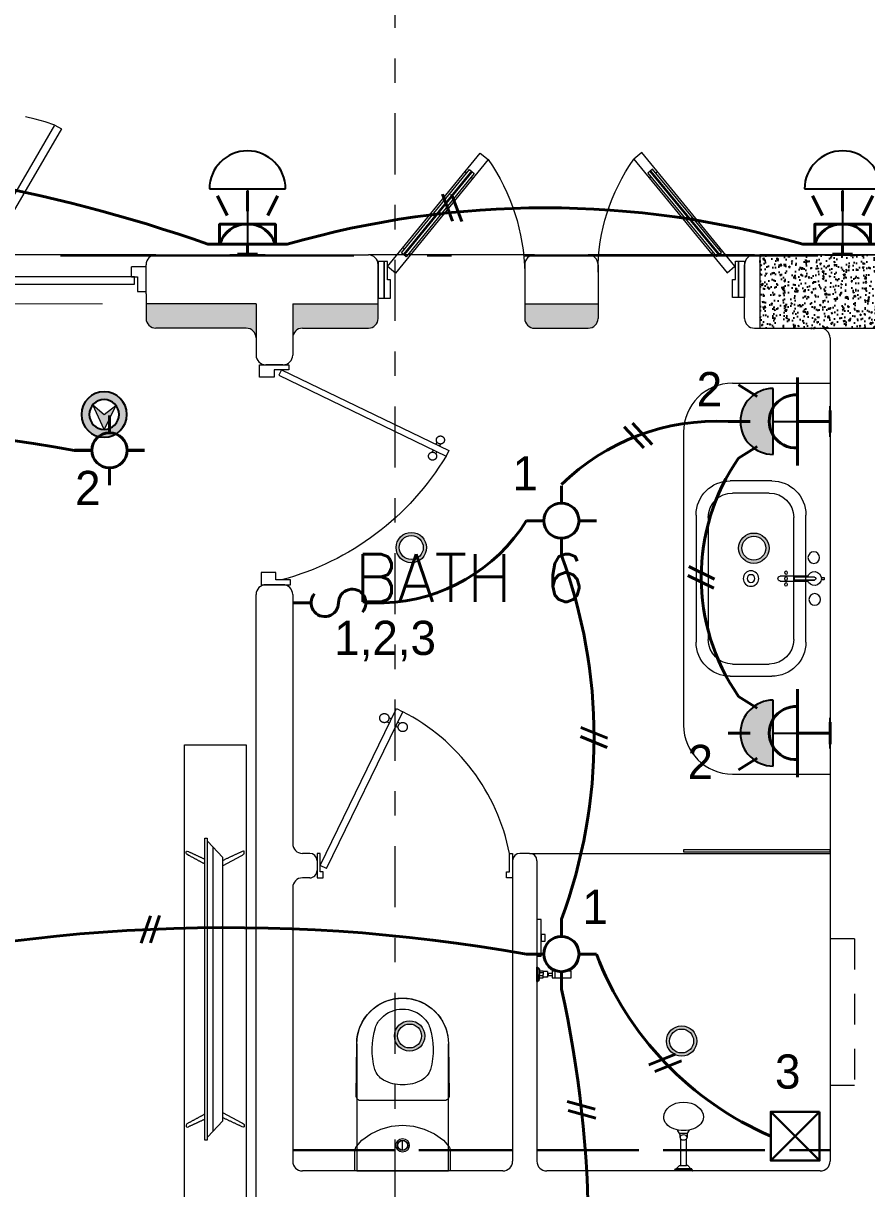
# Model space of a CAD drawing. Header units: metres. Extents: x 14 to 2416, y -346 to 476.
# Drawn here: x 39.199 to 42.651, y -74.449 to -69.678 of the extents above; entities that cross this region are included whole.
import ezdxf

# ---------------------------------------------------------------- set-up
doc = ezdxf.new("R2010")
doc.units = ezdxf.units.M
for name, pattern in [('0', [0]), ('ACAD_ISO10W100', [18, 12, -3, 0, -3]), ('CONTINU', [0]), ('CONTINUA', [0]), ('DASHDOT', [1, 0.5, -0.25, 0, -0.25]), ('HIDDEN2', [0.1875, 0.125, -0.0625]), ('STYLE_03', [0.5, 0.416656, -0.083344])]:
    doc.linetypes.add(name, pattern=pattern)
doc.layers.get('0').update_dxf_attribs({"linetype": '0', "lineweight": 20})
for name, color, linetype, lineweight in [('A-ANNO-TEXT', 20, 'Continuous', 13), ('A-DOOR', 35, 'Continuous', 5), ('A-SECT-IDEN', 251, 'CONTINU', 9), ('A-WALL', 250, 'Continuous', 20), ('baños', 251, 'Continuous', 0), ('Columnas', 7, 'Continuous', 18), ('E Registro Electrico', 36, 'Continuous', 30), ('E Salida Interruptores', 22, 'Continuous', 40), ('E Salida Luces', 22, 'Continuous', 40), ('E Tuberia Emp Losa', 22, 'Continuous', 40), ('MAVA', 1, 'Continuous', 15), ('MAVA -LUMINARIAS', 1, 'Continuous', 18), ('MOBILIARIOS', 252, 'Continuous', 0), ('piscina', 131, 'Continuous', 0), ('piso', 253, 'Continuous', 0), ('textos', 7, 'Continuous', 0)]:
    doc.layers.add(name, color=color, linetype=linetype, lineweight=lineweight)
doc.layers.add('HATCH', color=8, linetype='Continuous')
doc.layers.add('MAVA Luminarias', color=1, linetype='Continuous')
doc.layers.add('RELLENO SECCION', color=8, linetype='Continuous', lineweight=0, transparency=0.4)
doc.layers.add('SOLAR', color=7, linetype='ACAD_ISO10W100', lineweight=9, true_color=0xff1414)
doc.styles.add('CENTURY GOTHIC', font='GOTHIC.TTF')
doc.styles.get("Standard").update_dxf_attribs({"font": 'arial.ttf', "height": 0.1875})

# ---------------------------------------------------------------- blocks, each defined once
blk = doc.blocks.new('downlight')
at = {"layer": 'MAVA -LUMINARIAS'}
h = blk.add_hatch(color=3, dxfattribs=at)
h.dxf.hatch_style = 1
h.paths.add_polyline_path([(-5.416, -22.4571, 1), (-5.2917, -22.4571, 1)])
h.paths.add_polyline_path([(-5.3048, -22.4571, -1), (-5.4029, -22.4571, -1)], flags=16)
at = {"layer": 'MAVA -LUMINARIAS', "color": 3}
for radius in [0.0622, 0.049]:
    blk.add_circle((-5.3539, -22.4571), radius, dxfattribs=at)
blk = doc.blocks.new('dl ip')
at = {"layer": 'MAVA', "transparency": 33554687}
h = blk.add_hatch(color=40, dxfattribs=at)
h.dxf.hatch_style = 1
h.paths.add_polyline_path([(94.7574, -111.2088), (94.7109, -111.2482), (94.6624, -111.2113), (94.7109, -111.3092)])
at = {"layer": 'MAVA Luminarias', "linetype": 'Continuous'}
h = blk.add_hatch(color=40, dxfattribs=at)
h.paths.add_polyline_path([(94.618, -111.2482, 1), (94.8039, -111.2482, 1)])
h.paths.add_polyline_path([(94.7719, -111.2482, -1), (94.6499, -111.2482, -1)], flags=16)
at = {"layer": 'MAVA', "color": 40}
for p, q in [((94.7109, -111.2482), (94.6624, -111.2113)), ((94.6624, -111.2113), (94.7109, -111.3092)), ((94.7109, -111.3092), (94.7574, -111.2088)), ((94.7574, -111.2088), (94.7109, -111.2482))]:
    blk.add_line(p, q, dxfattribs=at)
at = {"layer": 'MAVA Luminarias', "color": 40, "linetype": 'Continuous'}
for radius in [0.093, 0.061]:
    blk.add_circle((94.7109, -111.2482), radius, dxfattribs=at)
blk = doc.blocks.new('SCONCE 2')
at = {"layer": 'MAVA Luminarias', "linetype": 'Continuous'}
blk.add_hatch(color=1, dxfattribs=at).paths.add_polyline_path([(0.3422, -0.2405, 1), (-0.169, -0.2405)])
at = {"layer": 'MAVA Luminarias', "color": 1, "linetype": 'Continuous'}
for p, q in [((-0.169, -0.2405), (0.3422, -0.2405)), ((0.0866, -0.2405), (0.0866, -0.6823)), ((-0.0323, -0.6823), (0.2056, -0.6823))]:
    blk.add_line(p, q, dxfattribs=at)
blk.add_arc((0.0866, -0.2405), 0.2556, 0, 180, dxfattribs=at)
blk = doc.blocks.new('SCONCE 1')
at = {"layer": 'MAVA Luminarias', "color": 5, "linetype": 'Continuous'}
for p, q in [((-1.3737, 0.6794), (-1.3737, 1.191)), ((-0.9314, 0.8161), (-0.9314, 1.0543)), ((-1.3737, 0.9352), (-0.9314, 0.9352))]:
    blk.add_line(p, q, dxfattribs=at)
blk.add_arc((-1.3737, 0.9352), 0.2558, 90, 270, dxfattribs=at)
blk = doc.blocks.new('P90')
at = {"layer": 'A-DOOR'}
for p, q in [((-0.0476, -0.8576), (0.6364, -0.5264)), ((-0.0368, -0.88), (0.6473, -0.5489)), ((0.5843, -0.5517), (0.58, -0.5427)), ((0.5992, -0.5445), (0.5949, -0.5355)), ((0.6101, -0.5669), (0.6144, -0.5759)), ((0.6473, -0.5489), (0.6364, -0.5264)), ((0.5952, -0.5741), (0.5995, -0.5831)), ((-0.0368, -0.88), (-0.0476, -0.8576))]:
    blk.add_line(p, q, dxfattribs=at)
for points in [[(-0.06, -0.02), (-0.06, -0.05), (-0.12, -0.05), (-0.12, 0), (0, 0), (0, -0.02)], [(-0.0668, -0.88), (-0.0668, -0.85), (-0.1268, -0.85), (-0.1268, -0.9), (-0.0068, -0.9), (-0.0068, -0.88)]]:
    blk.add_lwpolyline(points, close=True, dxfattribs=at)
blk.add_arc((-0.3259, -1.105), 1.1228, 31.0139, 75.0797, dxfattribs=at)
for points in [[(0.5812, -0.5096), (0.5857, -0.5096), (0.5933, -0.5141), (0.5977, -0.5218), (0.5977, -0.5306), (0.5933, -0.5383), (0.5856, -0.5427), (0.5767, -0.5427), (0.5691, -0.5383), (0.5647, -0.5306), (0.5647, -0.5217), (0.5691, -0.514), (0.5768, -0.5096), (0.5812, -0.5096)], [(0.6133, -0.5758), (0.6177, -0.5758), (0.6254, -0.5803), (0.6298, -0.5879), (0.6298, -0.5968), (0.6253, -0.6045), (0.6176, -0.6089), (0.6088, -0.6089), (0.6011, -0.6044), (0.5967, -0.5967), (0.5967, -0.5879), (0.6011, -0.5802), (0.6088, -0.5758), (0.6133, -0.5758)]]:
    blk.add_open_spline(points, degree=2, dxfattribs=at)
blk = doc.blocks.new('A$Ca7b09788')
at = {"layer": 'A-DOOR'}
for p, q in [((0, 0.1006), (0.06, 0.1006)), ((0.06, 0.0606), (0.06, 0.1006)), ((2.8, 0.1), (2.74, 0.1)), ((2.74, 0.06), (2.74, 0.1)), ((0.035, 0.0606), (0.035, 0.0006)), ((0.06, 0.0606), (0.035, 0.0606)), ((2.74, 0.06), (2.765, 0.06)), ((2.765, 0.06), (2.765, 0)), ((0.035, 0.0006), (0, 0.0006)), ((2.765, 0), (2.8, 0))]:
    blk.add_line(p, q, dxfattribs=at)
for points in [[(0.3471, 0.6649), (0.7, 0.0604), (0.7261, 0.0757), (0.3732, 0.6802)], [(2.4529, 0.6649), (2.1, 0.0604), (2.0739, 0.0757), (2.4268, 0.6802)], [(0.0446, 0.0606), (0.7, 0.0604), (0.7, 0.0301), (0.0446, 0.0303)], [(2.7524, 0.06), (2.1, 0.0602), (2.1, 0.0299), (2.7524, 0.0297)]]:
    blk.add_lwpolyline(points, close=True, dxfattribs=at)
at = {"layer": 'A-DOOR', "linetype": 'HIDDEN2'}
for centre, start, end in [((0.6447, -0.0402), 11.1544, 110.647), ((2.1553, -0.0402), 69.353, 168.8456)]:
    blk.add_arc(centre, 0.7699, start, end, dxfattribs=at)
blk = doc.blocks.new('A$C3685e79b')
at = {"layer": 'A-DOOR'}
for p, q in [((0.0125, 0.05), (0.3248, 0.6926)), ((0.038, 0.0376), (0.3503, 0.6802)), ((0.3248, 0.6926), (0.3503, 0.6802)), ((0.296, 0.6333), (0.2858, 0.6383)), ((0.3042, 0.6503), (0.294, 0.6552)), ((0.3215, 0.621), (0.3317, 0.616)), ((0.3297, 0.6379), (0.3399, 0.6329)), ((0.038, 0.0376), (0.0125, 0.05))]:
    blk.add_line(p, q, dxfattribs=at)
for points in [[(0, 0), (0.025, 0), (0.025, 0.025), (0.0125, 0.025), (0.0125, 0.1), (0, 0.1), (0, 0)], [(0.8, 0), (0.775, 0), (0.775, 0.025), (0.7875, 0.025), (0.7875, 0.1), (0.8, 0.1), (0.8, 0)]]:
    blk.add_lwpolyline(points, dxfattribs=at)
blk.add_arc((-0.0309, -0.0619), 0.8343, 11.1901, 62.8126, dxfattribs=at)
for points in [[(0.294, 0.6539), (0.294, 0.659), (0.289, 0.6677), (0.2802, 0.6727), (0.2702, 0.6727), (0.2614, 0.6677), (0.2564, 0.6589), (0.2564, 0.6489), (0.2614, 0.6401), (0.2702, 0.6351), (0.2803, 0.6351), (0.289, 0.6401), (0.294, 0.6489), (0.294, 0.6539)], [(0.3693, 0.6173), (0.3693, 0.6224), (0.3642, 0.6311), (0.3555, 0.6361), (0.3454, 0.6361), (0.3367, 0.6311), (0.3316, 0.6224), (0.3317, 0.6123), (0.3367, 0.6035), (0.3454, 0.5985), (0.3555, 0.5985), (0.3643, 0.6036), (0.3693, 0.6123), (0.3693, 0.6173)]]:
    blk.add_open_spline(points, degree=2, dxfattribs=at)
blk = doc.blocks.new('Caroma_ToiletSuites')
at = {"layer": 'baños'}
for p, q in [((-94, 682.8), (-120.8, 664)), ((-64.3, 696.7), (-94, 682.8)), ((-32.6, 705.1), (-64.3, 696.7)), ((0, 708), (-32.6, 705.1)), ((32.6, 705.1), (0, 708)), ((64.3, 696.7), (32.6, 705.1)), ((94, 682.8), (64.3, 696.7)), ((120.8, 664), (94, 682.8)), ((-144, 640.8), (-162.8, 614)), ((-120.8, 664), (-144, 640.8)), ((144, 640.8), (120.8, 664)), ((162.8, 614), (144, 640.8)), ((-176.7, 584.3), (-185.1, 552.6)), ((-162.8, 614), (-176.7, 584.3)), ((176.7, 584.3), (162.8, 614)), ((185.1, 552.6), (176.7, 584.3)), ((-185.1, 552.6), (-188, 520)), ((188, 520), (185.1, 552.6)), ((-188, 520), (-190.5, 308)), ((-188, 0), (-188, 520)), ((188, 520), (188, 0)), ((190.5, 308), (188, 520)), ((-190.5, 308), (-190.2, 304.5)), ((-190.2, 304.5), (-189.3, 301.2)), ((-189.3, 301.2), (-187.8, 298)), ((-187.8, 298), (-185.8, 295.1)), ((-185.8, 295.1), (-183.4, 292.7)), ((-183.4, 292.7), (-180.5, 290.7)), ((-180.5, 290.7), (-177.3, 289.2)), ((-177.3, 289.2), (-174, 288.3)), ((-174, 288.3), (-170.5, 288)), ((-170.5, 288), (170.5, 288)), ((170.5, 288), (174, 288.3)), ((174, 288.3), (177.3, 289.2)), ((177.3, 289.2), (180.5, 290.7)), ((180.5, 290.7), (183.4, 292.7)), ((183.4, 292.7), (185.8, 295.1)), ((185.8, 295.1), (187.8, 298)), ((187.8, 298), (189.3, 301.2)), ((189.3, 301.2), (190.2, 304.5)), ((190.2, 304.5), (190.5, 308)), ((-130, 152.2), (-167.1, 126.2)), ((-88.9, 171.3), (-130, 152.2)), ((-45.1, 183.1), (-88.9, 171.3)), ((0, 187), (-45.1, 183.1)), ((45.1, 183.1), (0, 187)), ((88.9, 171.3), (45.1, 183.1)), ((130, 152.2), (88.9, 171.3)), ((167.1, 126.2), (130, 152.2)), ((-191.4, 97), (-193.4, 92.7)), ((-188.7, 100.9), (-191.4, 97)), ((-167.1, 126.2), (-188.7, 100.9)), ((0, 85), (0, 125)), ((188.7, 100.9), (167.1, 126.2)), ((191.4, 97), (188.7, 100.9)), ((193.4, 92.7), (191.4, 97)), ((-194.6, 88.2), (-195, 83.5)), ((-195, 83.5), (-195, 0)), ((-193.4, 92.7), (-194.6, 88.2)), ((194.6, 88.2), (193.4, 92.7)), ((195, 83.5), (194.6, 88.2)), ((195, 0), (195, 83.5)), ((-195, 0), (195, 0)), ((188, 0), (-188, 0))]:
    blk.add_line(p, q, dxfattribs=at)
for centre, radius, start, end in [((0, 520), 188, 0, 180), ((-18.8, 556.1), 97.6, 134.3372, 160.9897), ((-2.7, 547.4), 115.2, 88.6565, 137.0404), ((2.7, 547.4), 115.2, 42.9609, 91.3415), ((18.8, 556.1), 97.6, 19.01, 45.6643), ((183, 496.7), 307.9, 162.7713, 195.2143), ((-183, 496.7), 307.9, 344.7852, 17.2286), ((-36.1, 442.4), 82.4, 198.763, 239.3582), ((36.1, 442.4), 82.4, 300.6412, 341.2351), ((2.9, 529.9), 177.9, 242.916, 269.0659), ((-2.9, 529.9), 177.9, 270.9339, 297.0836), ((0, 105), 27.5, 0, 180), ((0, 105), 27.5, 180, 0), ((0, 105), 21, 0, 180), ((0, 105), 21, 180, 0), ((0, 105), 20, 0, 180), ((0, 105), 20, 180, 0)]:
    blk.add_arc(centre, radius, start, end, dxfattribs=at)
blk = doc.blocks.new('A$C0ed3e1a4')
at = {"layer": 'baños'}
for p, q in [((0.1294, 0.051), (0.1294, 0.0295)), ((0.1356, 0.0022), (0.1356, 0.0568)), ((0.1396, 0.059), (0.1368, 0.059)), ((0.1396, 0.059), (0.1396, 0)), ((0.0645, 0.0432), (0.0645, 0.0157)), ((0.0941, 0.0346), (0.0772, 0.0346)), ((0.0941, 0.0243), (0.0772, 0.0243)), ((0.0968, 0.0175), (0.0968, 0.0413)), ((0.0968, 0.0413), (0.1137, 0.0413)), ((0.0968, 0.0175), (0.1137, 0.0175)), ((0.1137, 0.0413), (0.1137, 0.0294)), ((0.1137, 0.0354), (0.1294, 0.0354)), ((0.1137, 0.0175), (0.1137, 0.0294)), ((0.1137, 0.0235), (0.1294, 0.0235)), ((0.1294, 0.0435), (0.1148, 0.0435)), ((0.1294, 0.0154), (0.1148, 0.0154)), ((0.1294, 0.008), (0.1294, 0.0295)), ((0.1396, 0), (0.1368, 0))]:
    blk.add_line(p, q, dxfattribs=at)
blk.add_lwpolyline([(0.0772, 0.0432), (0, 0.0432), (0, 0.0157), (0.0772, 0.0157)], close=True, dxfattribs=at)
for centre, radius, start, end in [((0.1416, 0.0445), 0.0138, 115.7896, 151.6564), ((0.138, 0.0569), 0.00241, 117.9179, 181.9718), ((0.1027, 0.0294), 0.01, 125.7762, 234.2238), ((0.1193, 0.0397), 0.00586, 140.0793, 164.0924), ((0.1193, 0.0191), 0.00586, 195.9076, 219.9207), ((0.1416, 0.0145), 0.0138, 208.3436, 244.2104), ((0.138, 0.0021), 0.00241, 178.0282, 242.0821)]:
    blk.add_arc(centre, radius, start, end, dxfattribs=at)
blk = doc.blocks.new('A$C013342c3')
at = {"layer": 'baños', "linetype": 'Continuous'}
for p, q in [((0.1327, 0.0959, -0.0887), (0.1145, 0.106, -0.1376)), ((0.1447, 0.0959, -0.0497), (0.127, 0.0959, -0.0497)), ((0.127, 0.0959, -0.0497), (0.127, 0.0667, -0.0497)), ((0.2592, 0.0984, -1.0732), (0.2591, 0.0932, -0.0114)), ((0.2731, 0.1112), (0.2592, 0.0984, -1.0732)), ((0.2775, 0.1152), (0.2731, 0.1152)), ((0.2731, 0.1152), (0.2731, 0.1112)), ((0.2731, 0.0513), (0.2731, 0.1112)), ((0.2821, 0.1176), (0.2775, 0.1176)), ((0.2775, 0.1176), (0.2775, 0.1152)), ((0.2775, 0.1152), (0.2775, 0.0473)), ((0.2821, 0.1163), (0.2821, 0.1176)), ((0.2821, 0.0462), (0.2821, 0.1163)), ((0.1305, 0.0667, -0.0849), (0.1145, 0.0578, -0.1376)), ((0.127, 0.0667, -0.0497), (0.1446, 0.0667, -0.0497)), ((0.2591, 0.0932, -0.0114), (0.1506, 0.0931, -0.0549)), ((0.2591, 0.0693, -0.0114), (0.1506, 0.0694, -0.0549)), ((0.2591, 0.0932, -0.0114), (0.2591, 0.0693, -0.0113)), ((0.2592, 0.0642, -1.0732), (0.2591, 0.0693, -0.0114)), ((0.2731, 0.0513), (0.2592, 0.0642, -1.0732)), ((0.2731, 0.0473), (0.2731, 0.0513)), ((0.2775, 0.0473), (0.2731, 0.0473)), ((0.2775, 0.0449), (0.2775, 0.0473)), ((0.2821, 0.0449), (0.2775, 0.0449)), ((0.2821, 0.0462), (0.2821, 0.0449))]:
    blk.add_line(p, q, dxfattribs=at)
for ratio, start_param, end_param in [(0.757088, 3.141593, 6.283185), (0.681889, 0, 3.141593)]:
    blk.add_ellipse((0.0615, 0.0812, -0.1376), major_axis=(-0.0002, -0.0812), ratio=ratio, start_param=start_param, end_param=end_param, dxfattribs=at)
blk.add_ellipse((0.1447, 0.0813, -0.0497), major_axis=(0, -0.0146), ratio=0.718224, dxfattribs=at)
blk = doc.blocks.new('A$C160d384d')
at = {"layer": 'baños'}
for p, q in [((0.2143, 0.8), (0.3843, 0.8)), ((0.2243, 0.75), (0.3743, 0.75)), ((0.0743, 0.14), (0.0743, 0.66)), ((0.1243, 0.15), (0.1243, 0.65)), ((0.4743, 0.65), (0.4743, 0.15)), ((0.5243, 0.66), (0.5243, 0.14)), ((0.3743, 0.05), (0.2243, 0.05)), ((0.3843, 0), (0.2143, 0))]:
    blk.add_line(p, q, dxfattribs=at)
at = {"layer": 'baños', "linetype": 'Continuous'}
for p, q in [((0.0005, 0.405, 0), (0, 0.4043, 0)), ((0, 0.4043, 0), (0, 0.3957, 0)), ((0, 0.3957, 0), (0.0005, 0.395, 0)), ((0.0114, 0.405, 0), (0.0005, 0.405, 0)), ((0.0005, 0.395, 0), (0.0114, 0.395, 0)), ((0.0395, 0.4062, 0), (0.0395, 0.4062, 0)), ((0.0395, 0.4062, 0), (0.1223, 0.4062, 0.0004)), ((0.0395, 0.3939, 0), (0.0395, 0.3939, 0)), ((0.0661, 0.4101, 0), (0.1804, 0.4101, 0)), ((0.1804, 0.39, 0), (0.0661, 0.39, 0)), ((0.1223, 0.4062, 0.0004), (0.1223, 0.3939, 0.0004))]:
    blk.add_line(p, q, dxfattribs=at)
at = {"layer": 'baños', "linetype": 'Continuous', "extrusion": (1.31781e-06, -1, -8.43443e-26)}
for p, q in [((0.1223, 0.3939, 0.0004), (0.0395, 0.3939, 0)), ((0.0395, 0.3939, 0), (0.1223, 0.3939, 0.0004))]:
    blk.add_line(p, q, dxfattribs=at)
at = {"layer": 'baños', "linetype": 'Continuous'}
for centre, radius in [((0.0422, 0.4857), 0.0237), ((0.2993, 0.4), 0.0317), ((0.2993, 0.4), 0.0159), ((0.0384, 0.3146), 0.0237)]:
    blk.add_circle(centre, radius, dxfattribs=at)
at = {"layer": 'baños'}
for centre, radius, start, end in [((0.2143, 0.66), 0.14, 90, 180), ((0.3843, 0.66), 0.14, 0, 90), ((0.2243, 0.65), 0.1, 90, 180), ((0.3743, 0.65), 0.1, 0, 90), ((0.2243, 0.15), 0.1, 180, 270), ((0.3743, 0.15), 0.1, 270, 360), ((0.2143, 0.14), 0.14, 180, 270), ((0.3843, 0.14), 0.14, 270, 0)]:
    blk.add_arc(centre, radius, start, end, dxfattribs=at)
at = {"layer": 'baños', "linetype": 'Continuous'}
for centre, radius, start, end in [((0.0395, 0.4), 0.0285, 12.564, 347.4316), ((0.0398, 0.3997, 0), 0.00653, 92.8714, 177.1287), ((0.0398, 0.4004, 0), 0.00653, 182.8714, 267.1287), ((0.1786, 0.4001, 0), 0.0101, 359.5645, 79.3894), ((0.1786, 0.4, 0), 0.0101, 280.6108, 0.4357)]:
    blk.add_arc(centre, radius, start, end, dxfattribs=at)
at = {"layer": 'baños', "linetype": 'Continuous', "extrusion": (3.61622e-27, 8.43443e-26, -1)}
for centre, major_axis, ratio in [((0.1557, 0.424), (0.00005, -0.0075), 0.581577), ((0.1558, 0.4), (0, -0.0085), 0.599546), ((0.1558, 0.376), (0.00005, -0.0075), 0.581577)]:
    blk.add_ellipse(centre, major_axis=major_axis, ratio=ratio, dxfattribs=at)
at = {"layer": 'baños', "linetype": 'Continuous', "flags": 8}
for tag, p in [('TRADENAME', (0.1887, 0.4, 0)), ('MODELNUMBER', (0.1887, 0.4, 0)), ('MATERIAL', (0.1888, 0.4, 0)), ('PRODUCT', (0.1888, 0.4, 0))]:
    blk.add_attdef(tag, p, '', height=0.0000254, rotation=270.0001, dxfattribs=at)
at = {"layer": 'baños', "linetype": 'Continuous'}
for tag, p in [('MATERIAL', (0.299, 0.3999)), ('PRODUCT', (0.299, 0.3999)), ('TRADENAME', (0.2991, 0.3999)), ('MODELNUMBER', (0.2991, 0.3999))]:
    blk.add_attdef(tag, p, '', height=0.0000254, rotation=90.0001, dxfattribs=at)
blk = doc.blocks.new('PL BASE 1N NASAS 09')
at = {"layer": 'HATCH'}
h = blk.add_hatch(dxfattribs=at)
h.set_pattern_fill('AR-CONC', color=256, scale=0.00032)
h.paths.add_polyline_path([(-108.1688, -35.2497), (-108.1688, -35.5497), (-107.5688, -35.5497), (-107.5688, -35.2497)])
at = {"layer": 'RELLENO SECCION', "true_color": 0xc7c8ca}
h = blk.add_hatch(color=9, dxfattribs=at)
h.dxf.hatch_style = 1
h.paths.add_polyline_path([(-110.2311, -35.4497), (-110.6811, -35.4497), (-110.6811, -35.5097, 0.414214), (-110.6411, -35.5497), (-110.2711, -35.5497, -0.414214), (-110.2311, -35.5897)])
h = blk.add_hatch(color=9, dxfattribs=at)
h.dxf.hatch_style = 1
h.paths.add_polyline_path([(-109.1311, -35.4497), (-109.1311, -35.5097, 0.414213), (-109.0911, -35.5497), (-108.871, -35.5497), (-108.871, -35.5497, 0.413894), (-108.831, -35.5097), (-108.831, -35.4497)])
h.paths.add_polyline_path([(-110.0811, -35.4497), (-110.0811, -35.5897, -0.414214), (-110.0411, -35.5497), (-109.771, -35.5497, 0.41363), (-109.7311, -35.5097), (-109.7311, -35.4497)])
at = {"layer": 'A-DOOR', "extrusion": (0, 0, -1)}
for p, q in [((-109.3699, -34.9157), (-109.3769, -34.91)), ((-108.5949, -34.9142), (-108.5879, -34.9085)), ((-109.3506, -34.9315), (-109.3436, -34.9372)), ((-108.6142, -34.93), (-108.6212, -34.9357)), ((-109.6238, -35.2259), (-109.6308, -35.2203)), ((-109.6045, -35.2418), (-109.5975, -35.2475)), ((-108.3581, -35.2402), (-108.3651, -35.2459)), ((-108.3388, -35.2244), (-108.3318, -35.2187))]:
    blk.add_line(p, q, dxfattribs=at)
for points in [[(109.6936, -35.2977), (109.3136, -34.8326), (109.2803, -34.8598), (109.6603, -35.3249)], [(108.2712, -35.2961), (108.6512, -34.831), (108.6844, -34.8582), (108.3018, -35.3233)], [(109.3379, -34.916), (109.6167, -35.2573), (109.636, -35.2414), (109.3573, -34.9002)], [(108.6269, -34.9145), (108.3455, -35.2557), (108.3261, -35.2399), (108.6075, -34.8987)]]:
    blk.add_lwpolyline(points, close=True, dxfattribs=at)
at = {"layer": 'A-DOOR'}
for points in [[(-109.7061, -35.2763), (-109.7311, -35.2763), (-109.7311, -35.4263), (-109.7061, -35.4263)], [(-109.6811, -35.4263), (-109.6811, -35.3513), (-109.6936, -35.3513), (-109.6936, -35.2763), (-109.7061, -35.2763), (-109.7061, -35.4263)], [(-108.2811, -35.4247), (-108.2811, -35.3497), (-108.2685, -35.3497), (-108.2685, -35.2747), (-108.256, -35.2747), (-108.256, -35.4247)], [(-108.256, -35.2747), (-108.2311, -35.2747), (-108.2311, -35.4247), (-108.256, -35.4247)]]:
    blk.add_lwpolyline(points, close=True, dxfattribs=at)
at = {"layer": 'A-DOOR', "extrusion": (0, 0, -1)}
for centre, radius, start, end in [((109.9717, -35.3382), 0.8407, 145.3159, 178.8974), ((108.039, -35.3174), 0.7921, 359.8307, 35.4269)]:
    blk.add_arc(centre, radius, start, end, dxfattribs=at)
at = {"layer": 'A-WALL'}
for p, q in [((-110.6411, -35.2497), (-109.7711, -35.2497)), ((-109.0911, -35.2497), (-108.871, -35.2497)), ((-108.1911, -35.2497), (-107.5711, -35.2497)), ((-110.6811, -35.4097), (-110.6811, -35.2897)), ((-109.7311, -35.5097), (-109.7311, -35.2897)), ((-109.1311, -35.2897), (-109.1311, -35.5097)), ((-108.831, -35.2897), (-108.831, -35.5097)), ((-108.2311, -35.5097), (-108.2311, -35.2897)), ((-110.6811, -35.4097), (-110.6811, -35.5097)), ((-110.2311, -35.4497), (-110.6811, -35.4497)), ((-110.2311, -35.4497), (-110.2311, -35.6597)), ((-110.0811, -35.4497), (-109.7311, -35.4497)), ((-110.0811, -35.4497), (-110.0811, -35.6597)), ((-109.1311, -35.4497), (-108.831, -35.4497)), ((-110.2711, -35.5497), (-110.6411, -35.5497)), ((-110.0411, -35.5497), (-109.771, -35.5497)), ((-109.0911, -35.5497), (-108.871, -35.5497)), ((-109.0009, -35.5497), (-108.871, -35.5497)), ((-108.1911, -35.5497), (-108.1688, -35.5497)), ((-107.8811, -35.5897), (-107.8811, -37.5897)), ((-110.1211, -35.6997), (-110.1911, -35.6997)), ((-110.1211, -36.5997), (-110.1911, -36.5997)), ((-110.2311, -39.8597), (-110.2311, -36.6397)), ((-110.0811, -36.6397), (-110.0811, -37.6597)), ((-107.8811, -37.5897), (-107.8811, -38.9597)), ((-110.0111, -37.6997), (-110.0411, -37.6997)), ((-109.9811, -37.7295), (-109.9811, -37.7695)), ((-109.1811, -37.7297), (-109.1811, -38.9597)), ((-109.1111, -37.6997), (-109.1511, -37.6997)), ((-109.0811, -37.7297), (-109.0811, -38.9597)), ((-110.0111, -37.7997), (-110.0411, -37.7997)), ((-110.0811, -37.8397), (-110.0811, -38.9597)), ((-109.2211, -38.9997), (-110.0411, -38.9997)), ((-107.9211, -38.9997), (-109.0411, -38.9997))]:
    blk.add_line(p, q, dxfattribs=at)
at = {"layer": 'A-WALL', "linetype": 'HIDDEN2'}
for p, q in [((-107.7811, -38.0497), (-107.8811, -38.0497)), ((-107.7811, -38.0497), (-107.7811, -38.6497)), ((-107.7811, -38.6497), (-107.8811, -38.6497))]:
    blk.add_line(p, q, dxfattribs=at)
at = {"layer": 'A-WALL'}
for centre, radius, start, end in [((-110.6411, -35.2897), 0.04, 90, 180), ((-109.7711, -35.2897), 0.04, 0, 90), ((-109.0911, -35.2897), 0.04, 90, 180), ((-108.871, -35.2897), 0.04, 0, 90), ((-108.1911, -35.2897), 0.04, 90, 180), ((-110.6411, -35.5097), 0.04, 180, 270), ((-109.7711, -35.5097), 0.04, 270, 0), ((-109.0911, -35.5097), 0.04, 179.9713, 270), ((-108.871, -35.5097), 0.04, 270, 0), ((-108.1911, -35.5097), 0.04, 180, 270), ((-110.2711, -35.5897), 0.04, 0, 90), ((-110.0411, -35.5897), 0.04, 90, 180), ((-107.9211, -35.5897), 0.04, 0, 90), ((-110.1911, -35.6597), 0.04, 180, 270), ((-110.1211, -35.6597), 0.04, 270, 0), ((-110.1911, -36.6397), 0.04, 90, 180), ((-110.1211, -36.6397), 0.04, 0, 90), ((-110.0411, -37.6597), 0.04, 180, 270), ((-110.0111, -37.7297), 0.03, 0.3995, 89.9991), ((-109.1511, -37.7297), 0.03, 90, 180), ((-109.1111, -37.7297), 0.03, 0, 90), ((-110.0111, -37.7697), 0.03, 270.0009, 0.3953), ((-110.0411, -37.8397), 0.04, 90, 180), ((-110.0411, -38.9597), 0.04, 180, 270), ((-109.2211, -38.9597), 0.04, 270, 0), ((-109.0411, -38.9597), 0.04, 180, 270), ((-107.9211, -38.9597), 0.04, 270, 0)]:
    blk.add_arc(centre, radius, start, end, dxfattribs=at)
at = {"layer": 'baños'}
for p, q in [((-108.2811, -35.7747, 0), (-107.8811, -35.7747, 0)), ((-108.4811, -35.9747, 0), (-108.4811, -37.1747, 0)), ((-108.2811, -37.3747, 0), (-107.8811, -37.3747, 0)), ((-109.1111, -37.6997), (-107.8811, -37.6997))]:
    blk.add_line(p, q, dxfattribs=at)
for points in [[(-107.8811, -37.6856), (-108.4811, -37.6856), (-108.4811, -37.6934), (-107.8811, -37.6934)], [(-109.0811, -38.12), (-109.0637, -38.12), (-109.0637, -37.97), (-109.0811, -37.97)], [(-109.0637, -38.0584), (-109.0479, -38.0584), (-109.0479, -38.0316), (-109.0637, -38.0316)]]:
    blk.add_lwpolyline(points, close=True, dxfattribs=at)
for centre, start, end in [((-108.2811, -35.9747, 0), 90, 180), ((-108.2811, -37.1747, 0), 180, 270)]:
    blk.add_arc(centre, 0.2, start, end, dxfattribs=at)
at = {"layer": 'Columnas'}
blk.add_lwpolyline([(-108.1688, -35.2497), (-108.1688, -35.5497), (-107.5688, -35.5497), (-107.5688, -35.2497)], close=True, dxfattribs=at)
at = {"layer": 'piscina', "extrusion": (0, 0, -1), "const_width": 0.01}
for points in [[(109.3476, -34.9081), (109.6263, -35.2493)], [(108.6172, -34.9066), (108.3358, -35.2478)]]:
    blk.add_lwpolyline(points, dxfattribs=at)
at = {"layer": 'piso'}
for p, q in [((-110.6411, -35.2497), (-113.5211, -35.2497)), ((-109.0911, -35.2497), (-109.7711, -35.2497)), ((-108.1911, -35.2497), (-108.871, -35.2497))]:
    blk.add_line(p, q, dxfattribs=at)
at = {"color": 1}
for name, p in [('A$Ca7b09788', (-113.4811, -35.3991)), ('A$C3685e79b', (-109.9811, -37.7997))]:
    blk.add_blockref(name, p, dxfattribs=at)
ref = blk.add_blockref('A$C160d384d', (-107.9057, -36.9746), dxfattribs=dict(at, xscale=-1))
ref.add_attrib('MATERIAL', 'VITREOUS CHINA', (-108.2047, -36.5744), dxfattribs={"layer": 'baños', "linetype": 'Continuous', "height": 0.0000254, "rotation": 269.9999})
ref.add_attrib('PRODUCT', 'BATHROOM SINK', (-108.2047, -36.5744), dxfattribs={"layer": 'baños', "linetype": 'Continuous', "height": 0.0000254, "rotation": 269.9999})
ref.add_attrib('TRADENAME', 'VOX', (-108.2047, -36.5746), dxfattribs={"layer": 'baños', "linetype": 'Continuous', "height": 0.0000254, "rotation": 269.9999})
ref.add_attrib('MODELNUMBER', 'K-5373', (-108.2048, -36.5746), dxfattribs={"layer": 'baños', "linetype": 'Continuous', "height": 0.0000254, "rotation": 269.9999})
ref.add_attrib('MATERIAL', 'BRASS', (-108.0945, -36.5747, 0), dxfattribs={"layer": 'baños', "linetype": 'Continuous', "height": 0.0000254, "rotation": 89.9999})
ref.add_attrib('PRODUCT', 'FAUCETS', (-108.0944, -36.5747, 0), dxfattribs={"layer": 'baños', "linetype": 'Continuous', "height": 0.0000254, "rotation": 89.9999})
ref.add_attrib('TRADENAME', 'PURIST', (-108.0944, -36.5747, 0), dxfattribs={"layer": 'baños', "linetype": 'Continuous', "height": 0.0000254, "rotation": 89.9999})
ref.add_attrib('MODELNUMBER', 'K-14404-4A', (-108.0943, -36.5747, 0), dxfattribs={"layer": 'baños', "linetype": 'Continuous', "height": 0.0000254, "rotation": 89.9999})
at = {"layer": 'A-DOOR', "xscale": -1, "rotation": 180}
blk.add_blockref('P90', (-110.0897, -36.5997), dxfattribs=at)
at = {"layer": 'baños', "rotation": 180}
blk.add_blockref('A$C0ed3e1a4', (-108.9415, -38.1655), dxfattribs=at)
at = {"layer": 'baños', "xscale": -0.000999999934791, "yscale": 0.000999999934791}
blk.add_blockref('Caroma_ToiletSuites', (-109.6311, -38.9997), dxfattribs=at)
at = {"layer": 'baños', "linetype": 'CONTINU', "xscale": -1, "rotation": 90}
blk.add_blockref('A$C013342c3', (-108.3995, -38.7176), dxfattribs=at)
at = {"layer": 'baños', "linetype": 'Continuous'}
for tag, p in [('MODELNUMBER', (-121.6562, -54.8273)), ('TRADENAME', (-121.6562, -54.8273)), ('PRODUCT', (-121.6562, -54.8274)), ('MATERIAL', (-121.6562, -54.8274))]:
    blk.add_attdef(tag, p, '', height=0.0000254, rotation=359.9999, dxfattribs=at)
at = {"layer": 'textos', "insert": (-109.9607, -36.6702), "char_height": 0.195, "width": 3.404877, "attachment_point": 7}
blk.add_mtext('{\\Fromans|c0; BATH 6}', dxfattribs=at)
blk = doc.blocks.new('A$C58f5b6b7')
at = {"layer": 'MOBILIARIOS'}
for points in [[(0, 0.2526), (2, 0.2526), (2, 0), (0, 0)], [(0.382, 0.1596), (0.382, 0.1691), (1.618, 0.1691), (1.618, 0.1596)]]:
    blk.add_lwpolyline(points, close=True, dxfattribs=at)
for points in [[(1.6059, 0.1595), (1.5823, 0.1372), (1, 0.1372), (0.4177, 0.1372), (0.3941, 0.1595)], [(1.5823, 0.1372), (1.54, 0.0973), (0.46, 0.0973), (0.4177, 0.1372)]]:
    blk.add_lwpolyline(points, dxfattribs=at)
for points, degree in [([(0.4512, 0.2382, -0.0047), (0.4469, 0.2461, -0.0047), (0.4415, 0.2461, -0.0047), (0.4325, 0.2461, -0.0047), (0.4368, 0.237, -0.0047)], 3), ([(1.5488, 0.2382, -0.0047), (1.5531, 0.2461, -0.0047), (1.5585, 0.2461, -0.0047), (1.5675, 0.2461, -0.0047), (1.5632, 0.237, -0.0047)], 3), ([(0.4368, 0.237, -0.0047), (0.4526, 0.2031, -0.0047), (0.4683, 0.1691, -0.0047)], 2), ([(0.4885, 0.1691, -0.0047), (0.4698, 0.2037, -0.0047), (0.4512, 0.2382, -0.0047)], 2), ([(1.5115, 0.1691, -0.0047), (1.5302, 0.2037, -0.0047), (1.5488, 0.2382, -0.0047)], 2), ([(1.5632, 0.237, -0.0047), (1.5474, 0.2031, -0.0047), (1.5317, 0.1691, -0.0047)], 2), ([(0.4368, 0.0172, -0.0047), (0.4554, 0.0572, -0.0047), (0.474, 0.0973, -0.0047)], 2), ([(0.4951, 0.0973, -0.0047), (0.4731, 0.0566, -0.0047), (0.4512, 0.016, -0.0047)], 2), ([(1.5049, 0.0973), (1.5269, 0.0566), (1.5488, 0.016)], 2), ([(1.5632, 0.0172), (1.5446, 0.0572), (1.526, 0.0973)], 2)]:
    blk.add_open_spline(points, degree=degree, dxfattribs=at)
for points in [[(0.4512, 0.016, -0.0047), (0.4469, 0.0081, -0.0047), (0.4415, 0.0081, -0.0047), (0.4325, 0.0081, -0.0047), (0.4368, 0.0172, -0.0047)], [(1.5488, 0.016), (1.5531, 0.0081), (1.5585, 0.0081), (1.5675, 0.0081), (1.5632, 0.0172)]]:
    blk.add_open_spline(points, degree=3, knots=[-0.08544201, -0.08544201, -0.08544201, -0.08544201, -0.04272101, 0, 0, 0, 0], dxfattribs=at)
blk = doc.blocks.new('PL MUEBLES 1N NASAS 09')
at = {"layer": 'baños'}
blk.add_blockref('PL BASE 1N NASAS 09', (162.2615, 88.2033), dxfattribs=at)
at = {"layer": 'MOBILIARIOS', "rotation": 90.00000000000001}
blk.add_blockref('A$C58f5b6b7', (51.9905, 48.9481, 0.0047), dxfattribs=at)
blk = doc.blocks.new('A$Cbef68299')
blk.add_blockref('PL MUEBLES 1N NASAS 09', (-30.7659, -32.0535))
blk = doc.blocks.new('A$Cc5be7df0')
at = {"layer": 'A-SECT-IDEN', "linetype": 'DASHDOT', "ltscale": 0.5}
blk.add_line((25.9817, 40.6167), (25.9817, 16.2574), dxfattribs=at)
at = {"layer": 'SOLAR', "ltscale": 0.1}
blk.add_lwpolyline([(50.6493, 18.241), (12.7705, 18.2411), (13.2139, 38.2316), (50.9852, 38.2377)], close=True, dxfattribs=at)
at = {"layer": 'A-ANNO-TEXT'}
blk.add_blockref('A$Cbef68299', (4.1493, 17.337), dxfattribs=at)
blk = doc.blocks.new('*U370')
for p, q in [((0.03, 1.37), (-1.05, -1.48)), ((0.99, 1.37), (-0.09, -1.48))]:
    blk.add_line(p, q)
blk = doc.blocks.new('*U546')
at = {"xscale": 0.0393700787401575, "yscale": 0.0393700787401575, "zscale": 0.0393700787401575, "rotation": 92.34433590977999}
blk.add_blockref('*U370', (-0.0023, 0.0011), dxfattribs=at)
blk = doc.blocks.new('*U547')
at = {"layer": 'E Salida Luces', "linetype": 'Continuous'}
for p, q in [((0, 0.358), (0, 0.181)), ((-0.358, 0.001), (-0.18, 0.001)), ((0.18, 0.001), (0.358, 0.001)), ((0, -0.179), (0, -0.357))]:
    blk.add_line(p, q, dxfattribs=at)
blk.add_circle((0, 0.001), 0.18, dxfattribs=at)
blk = doc.blocks.new('*U523')
at = {"layer": 'E Salida Luces', "linetype": 'Continuous'}
for p, q in [((0, 0.358), (0, 0.181)), ((-0.358, 0.001), (-0.18, 0.001)), ((0.18, 0.001), (0.358, 0.001)), ((0, -0.179), (0, -0.357))]:
    blk.add_line(p, q, dxfattribs=at)
blk.add_circle((0, 0.001), 0.18, dxfattribs=at)
blk = doc.blocks.new('*U526')
at = {"xscale": 0.0393700787401575, "yscale": 0.0393700787401575, "zscale": 0.0393700787401575, "rotation": 5.61150425383229}
blk.add_blockref('*U370', (0.001, 0.0024), dxfattribs=at)
blk = doc.blocks.new('*U394')
at = {"layer": 'E Salida Luces'}
for p, q in [((-0.1234, 0.2394), (-0.0828, 0.1579)), ((0, 0.2574), (0, 0.1759)), ((0.1234, 0.2394), (0.0828, 0.1579)), ((-0.163, 0.0408), (-0.0815, 0.0408)), ((0.0815, 0.0408), (-0.0815, 0.0408)), ((-0.0408, 0), (0.0408, 0)), ((0, 0.0408), (0, 0)), ((0.0815, 0.0408), (0.163, 0.0408))]:
    blk.add_line(p, q, dxfattribs=at)
blk.add_lwpolyline([(0.1142, 0.0408), (0.1142, 0.1223), (-0.1142, 0.1223), (-0.1142, 0.0408)], close=True, dxfattribs=at)
blk.add_arc((0, 0.0052), 0.1196, 17.3143, 162.6857, dxfattribs=at)
blk = doc.blocks.new('*U592')
at = {"xscale": 0.0393700787401575, "yscale": 0.0393700787401575, "zscale": 0.0393700787401575, "rotation": 90.2591780471364}
blk.add_blockref('*U370', (-0.0023, 0.0012), dxfattribs=at)
blk = doc.blocks.new('*U569')
at = {"layer": 'E Salida Luces', "linetype": 'Continuous'}
for p, q in [((0, 0.358), (0, 0.181)), ((-0.358, 0.001), (-0.18, 0.001)), ((0.18, 0.001), (0.358, 0.001)), ((0, -0.179), (0, -0.357))]:
    blk.add_line(p, q, dxfattribs=at)
blk.add_circle((0, 0.001), 0.18, dxfattribs=at)
blk = doc.blocks.new('*U459')
at = {"layer": 'E Salida Interruptores'}
for p, q in [((0, -0.075), (0, 0)), ((0, -0.3), (0, -0.375))]:
    blk.add_line(p, q, dxfattribs=at)
for centre, start, end in [((0, -0.13125), 270, 131.81031), ((0, -0.24375), 90, 311.81031)]:
    blk.add_arc(centre, 0.05625, start, end, dxfattribs=at)
blk = doc.blocks.new('*U383')
at = {"layer": 'E Registro Electrico'}
for p, q in [((1, 0.5), (0, -0.5)), ((1, -0.5), (0, 0.5))]:
    blk.add_line(p, q, dxfattribs=at)
blk.add_lwpolyline([(1, 0.5), (1, -0.5), (0, -0.5), (0, 0.5)], close=True, dxfattribs=at)
blk = doc.blocks.new('*U620')
at = {"xscale": 0.03937007874015751, "yscale": 0.03937007874015751, "zscale": 0.03937007874015751, "rotation": 358.7257033245428}
blk.add_blockref('*U370', (0.0013, 0.0022), dxfattribs=at)
blk = doc.blocks.new('*U624')
at = {"xscale": 0.03937007874015749, "yscale": 0.03937007874015749, "zscale": 0.03937007874015749, "rotation": 222.4899231590117}
blk.add_blockref('*U370', (0.0006, -0.0025), dxfattribs=at)
blk = doc.blocks.new('*U386')
at = {"layer": 'E Salida Luces'}
for p, q in [((-0.6254, 0.2502), (-0.4978, 0.171)), ((-0.2226, 0.1502), (-0.2226, 0.3004)), ((-0.2226, 0.1502), (-0.2226, -0.1502)), ((-0.2226, 0), (0, 0)), ((0, -0.0751), (0, 0.0751)), ((-0.6968, 0), (-0.5466, 0)), ((-0.2226, -0.3004), (-0.2226, -0.1502)), ((-0.6254, -0.2502), (-0.4978, -0.1711))]:
    blk.add_line(p, q, dxfattribs=at)
blk.add_arc((-0.2348, 0), 0.1811, 86.11948, 273.88052, dxfattribs=at)
blk = doc.blocks.new('*U611')
at = {"xscale": 0.03937007874015749, "yscale": 0.03937007874015749, "zscale": 0.03937007874015749, "rotation": 174.4784380161597}
blk.add_blockref('*U370', (-0.0014, -0.0021), dxfattribs=at)
blk = doc.blocks.new('*U625')
at = {"xscale": 0.03937007874015749, "yscale": 0.03937007874015749, "zscale": 0.03937007874015749, "rotation": 247.9120696611845}
blk.add_blockref('*U370', (0.0016, -0.002), dxfattribs=at)

msp = doc.modelspace()

# ---------------------------------------------------------------- linework, layer by layer
at = {"layer": 'E Salida Luces', "const_width": 0.004}
msp.add_lwpolyline([(36.5816, -70.8261), (39.5234, -70.8261)], dxfattribs=at)
at = {"layer": 'E Salida Luces'}
for centre, radius, start, end in [((37.9331, -76.2793), 6.0446, 70.47349, 109.50819), ((41.3347, -74.2405), 3.8073, 73.9107, 106.0893), ((38.0516, -79.2719), 7.9623, 80.18758, 99.81242), ((42.0391, -72.2191), 0.9125, 87.1742, 134.3192), ((42.8286, -71.9456), 0.8546, 145.1928, 214.8072), ((40.6512, -71.3353), 0.7157, 272.031, 328.062), ((39.3953, -72.6011), 2.1399, 339.6493, 20.3507), ((40.0329, -80.3561), 6.9763, 79.88185, 105.27864), ((42.7868, -73.0129), 1.33, 200.9432, 246.6076), ((36.9269, -74.6322), 4.5852, 347.3921, 12.6079)]:
    msp.add_arc(centre, radius, start, end, dxfattribs=at)
at = {"layer": 'MAVA Luminarias', "linetype": 'STYLE_03', "lineweight": 30}
for p, q in [((40.3016, -74.2911), (41.2016, -74.2911)), ((41.3016, -74.2911), (42.5016, -74.2911))]:
    msp.add_line(p, q, dxfattribs=at)

# ---------------------------------------------------------------- block references
at = {"layer": 'A-ANNO-TEXT'}
msp.add_blockref('A$Cc5be7df0', (14.7377, -108.8632), dxfattribs=at)
at = {"layer": 'E Registro Electrico', "linetype": 'CONTINUA', "ltscale": 80, "xscale": 0.2, "yscale": 0.2, "zscale": 0.2}
msp.add_blockref('*U383', (42.2587, -74.2336), dxfattribs=at)
at = {"layer": 'E Salida Luces', "color": 1}
for p in [(40.1165, -70.6231), (42.5528, -70.6231)]:
    msp.add_blockref('*U394', p, dxfattribs=at)
at = {"layer": 'E Salida Luces', "color": 1, "xscale": -0.6, "yscale": 0.6, "zscale": 0.6, "rotation": 180}
for p in [(42.5022, -71.3077), (42.5022, -72.5836)]:
    msp.add_blockref('*U386', p, dxfattribs=at)
at = {"layer": 'E Salida Luces', "xscale": -0.4, "yscale": 0.4, "zscale": 0.4}
for name, p in [('*U547', (39.5516, -71.4264)), ('*U523', (41.4016, -73.4886))]:
    msp.add_blockref(name, p, dxfattribs=at)
at = {"layer": 'E Salida Luces', "xscale": 0.4, "yscale": 0.4, "zscale": 0.4, "rotation": 180}
for name, p in [('*U569', (39.5516, -71.4258)), ('*U523', (41.4016, -71.7136))]:
    msp.add_blockref(name, p, dxfattribs=at)
at = {"layer": 'E Tuberia Emp Losa', "yscale": 0.9842519685039484, "zscale": 0.9842519685039484, "rotation": 270}
for name, p, xscale in [('*U592', (40.954, -70.4332), -0.9842519685039484), ('*U625', (41.7158, -71.3658), -0.9842519685039484), ('*U611', (41.974, -71.9456), 0.9842519685039484), ('*U620', (41.5351, -72.6011), 0.9842519685039484), ('*U546', (39.7189, -73.3869), 0.9842519685039484), ('*U624', (41.8264, -73.9331), 0.9842519685039484), ('*U526', (41.4841, -74.126), 0.9842519685039484)]:
    msp.add_blockref(name, p, dxfattribs=dict(at, xscale=xscale))
at = {"layer": 'E Tuberia Emp Losa', "xscale": -1, "rotation": 90}
msp.add_blockref('*U459', (40.3016, -72.0505), dxfattribs=at)
at = {"layer": 'MAVA Luminarias', "color": 251, "xscale": 0.6101999921123585, "yscale": 0.6101999921123585, "zscale": 0.6101999921123585, "rotation": 270}
for p in [(39.5458, -71.1944), (41.9822, -71.1944)]:
    msp.add_blockref('SCONCE 1', p, dxfattribs=at)
at = {"layer": 'MAVA Luminarias', "linetype": 'Continuous', "xscale": 0.5277282914889166, "yscale": 0.5277282914889166, "zscale": 0.5277282914889166, "rotation": 90}
for p in [(42.1421, -71.3534), (42.1421, -72.6293)]:
    msp.add_blockref('SCONCE 2', p, dxfattribs=at)
at = {"layer": 'MAVA Luminarias', "xscale": -1}
msp.add_blockref('dl ip', (134.2404, 39.9688), dxfattribs=at)
at = {"layer": 'MAVA Luminarias'}
for p in [(46.1409, -49.3671), (47.5432, -49.3696), (46.134, -51.3663), (47.2476, -51.3869)]:
    msp.add_blockref('downlight', p, dxfattribs=at)

# ---------------------------------------------------------------- texts
at = {"layer": 'E Tuberia Emp Losa', "char_height": 0.14, "attachment_point": 5, "style": 'CENTURY GOTHIC'}
for s, insert, width in [('2 ', (42.0075, -71.1756), 0.276812), ('1 ', (41.2534, -71.5203), 0.276812), ('2 ', (39.4627, -71.5802), 0.276812), ('1,2,3 ', (40.6799, -72.2067), 0.836737), ('2 ', (41.97, -72.7017), 0.276812), ('1 ', (41.5395, -73.2948), 0.276812), ('3 ', (42.3281, -73.97), 0.276812)]:
    msp.add_mtext(s, dxfattribs=dict(at, insert=insert, width=width))

doc.saveas('drawing.dxf')
